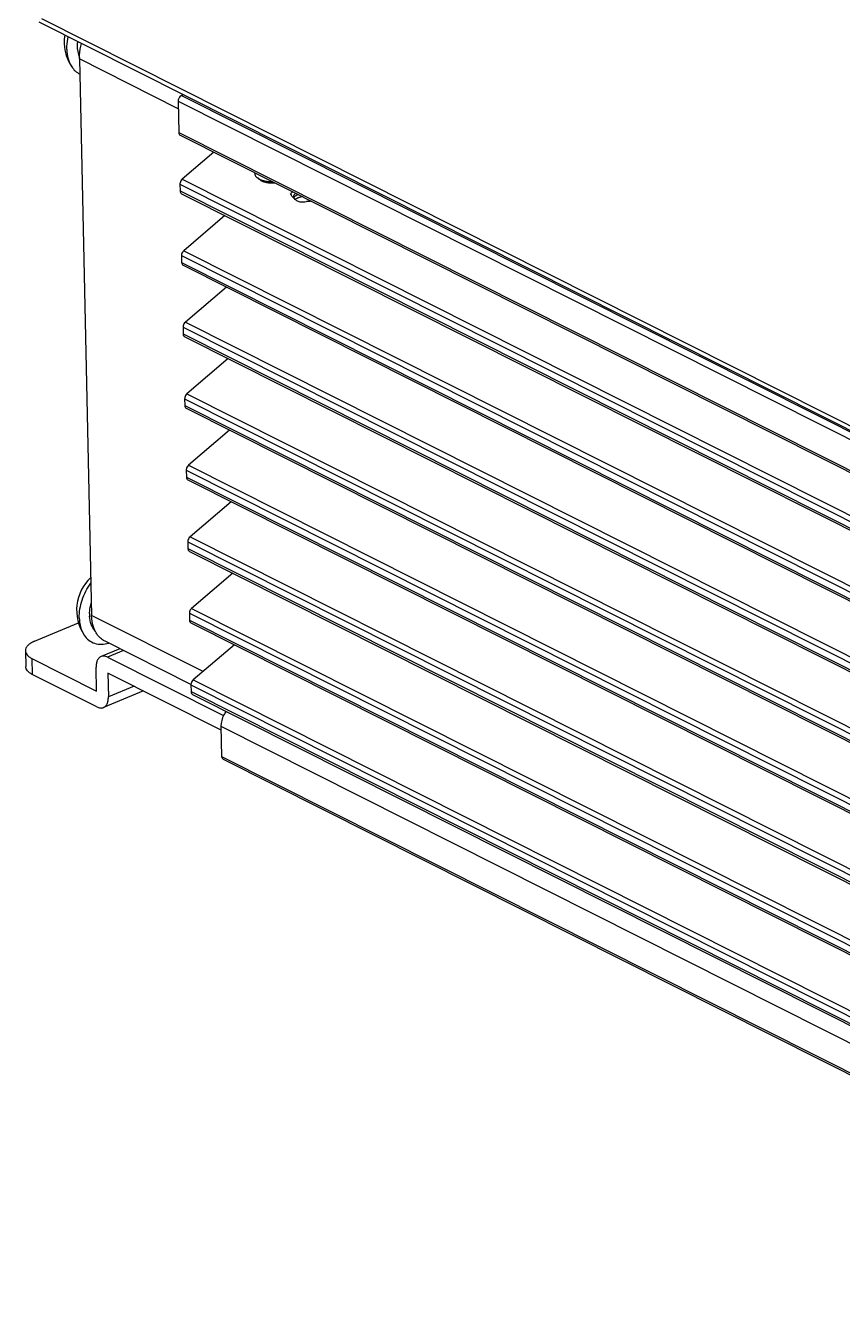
# Model space of a CAD drawing. Header units: millimetres. Extents: x -1493 to -686, y 1310 to 1867.
# Drawn here: x -852.3 to -797.4, y 1638.2 to 1723.3 of the extents above; entities that cross this region are included whole.
import ezdxf

# ---------------------------------------------------------------- set-up
doc = ezdxf.new("R2010")
doc.units = ezdxf.units.MM
doc.layers.get('0').update_dxf_attribs({"linetype": 'CONTINUOUS'})

msp = doc.modelspace()

# ---------------------------------------------------------------- linework, layer by layer
at = {"color": 7, "linetype": 'Continuous'}
for p, q in [((-771.094, 1683.052), (-851.349, 1723.472)), ((-851.195, 1723.703), (-771.685, 1683.658)), ((-848.648, 1720.994), (-847.831, 1683.607)), ((-842.004, 1717.648), (-848.648, 1720.994)), ((-842.016, 1718.166), (-841.969, 1716.045)), ((-842.016, 1718.166), (-770.954, 1682.376)), ((-841.782, 1718.548), (-841.667, 1718.596)), ((-841.782, 1718.548), (-770.72, 1682.758)), ((-841.969, 1716.045), (-770.907, 1680.255)), ((-841.878, 1715.871), (-770.816, 1680.081)), ((-839.617, 1714.732), (-841.742, 1712.918)), ((-836.862, 1713.345), (-836.86, 1713.272)), ((-836.476, 1712.844), (-836.686, 1712.997)), ((-841.894, 1712.587), (-841.884, 1712.127)), ((-841.894, 1712.587), (-770.832, 1676.797)), ((-841.742, 1712.918), (-770.68, 1677.128)), ((-841.884, 1712.127), (-770.822, 1676.337)), ((-841.787, 1711.943), (-770.725, 1676.153)), ((-838.87, 1710.474), (-841.637, 1708.111)), ((-841.637, 1708.111), (-770.575, 1672.321)), ((-841.789, 1707.78), (-841.779, 1707.32)), ((-841.789, 1707.78), (-770.727, 1671.99)), ((-841.779, 1707.32), (-770.717, 1671.53)), ((-841.682, 1707.136), (-770.62, 1671.346)), ((-838.765, 1705.667), (-841.532, 1703.304)), ((-841.683, 1702.973), (-841.673, 1702.514)), ((-841.683, 1702.973), (-770.621, 1667.183)), ((-841.532, 1703.304), (-770.47, 1667.514)), ((-841.673, 1702.514), (-770.611, 1666.724)), ((-841.577, 1702.329), (-770.515, 1666.539)), ((-838.66, 1700.86), (-841.427, 1698.497)), ((-841.578, 1698.166), (-841.568, 1697.707)), ((-841.578, 1698.166), (-770.516, 1662.376)), ((-841.568, 1697.707), (-770.506, 1661.917)), ((-841.427, 1698.497), (-770.365, 1662.707)), ((-841.472, 1697.522), (-770.41, 1661.732)), ((-838.555, 1696.053), (-841.322, 1693.69)), ((-841.322, 1693.69), (-770.26, 1657.9)), ((-841.473, 1693.359), (-841.463, 1692.9)), ((-841.473, 1693.359), (-770.411, 1657.569)), ((-841.463, 1692.9), (-770.401, 1657.11)), ((-841.367, 1692.715), (-770.305, 1656.925)), ((-838.449, 1691.246), (-841.216, 1688.883)), ((-841.368, 1688.552), (-841.358, 1688.093)), ((-841.368, 1688.552), (-770.306, 1652.762)), ((-841.216, 1688.883), (-770.154, 1653.093)), ((-841.358, 1688.093), (-770.296, 1652.303)), ((-841.262, 1687.908), (-770.2, 1652.118)), ((-838.344, 1686.439), (-841.111, 1684.076)), ((-841.111, 1684.076), (-770.049, 1648.286)), ((-840.343, 1679.836), (-847.831, 1683.607)), ((-841.263, 1683.745), (-841.253, 1683.286)), ((-841.263, 1683.745), (-770.201, 1647.955)), ((-841.253, 1683.286), (-770.191, 1647.496)), ((-851.664, 1681.866), (-848.709, 1683.094)), ((-841.157, 1683.101), (-770.095, 1647.311)), ((-841.157, 1678.962), (-846.922, 1681.865)), ((-838.239, 1681.632), (-841.006, 1679.269)), ((-852.279, 1681.23), (-852.255, 1680.162)), ((-851.834, 1680.707), (-851.811, 1679.639)), ((-851.834, 1680.707), (-847.491, 1678.52)), ((-845.922, 1681.362), (-847.197, 1680.833)), ((-845.681, 1681.241), (-846.76, 1680.793)), ((-846.76, 1680.793), (-838.97, 1676.869)), ((-847.491, 1678.52), (-847.527, 1680.122)), ((-847.468, 1677.452), (-851.811, 1679.639)), ((-846.737, 1679.724), (-846.702, 1678.122)), ((-839.132, 1675.894), (-846.737, 1679.724)), ((-841.006, 1679.269), (-769.944, 1643.479)), ((-844.353, 1678.524), (-847.031, 1677.412)), ((-844.978, 1678.838), (-846.702, 1678.122)), ((-841.158, 1678.938), (-770.096, 1643.148)), ((-841.158, 1678.938), (-841.148, 1678.479)), ((-841.148, 1678.479), (-770.086, 1642.689)), ((-841.051, 1678.294), (-769.989, 1642.504)), ((-839.137, 1676.153), (-768.075, 1640.363)), ((-839.137, 1676.153), (-839.093, 1674.124)), ((-839.093, 1674.124), (-768.031, 1638.334)), ((-839.002, 1673.949), (-767.94, 1638.159))]:
    msp.add_line(p, q, dxfattribs=at)
for centre, radius, start, end in [((-846.638, 1722.142), 3.031, 171.16372, 213.43214), ((-832.909, 1709.786), 2.67, 121.61619, 125.47765), ((-833.527, 1710.476), 1.261, 105.95497, 108.48974), ((-845.803, 1683.954), 3.031, 133.45133, 213.43214), ((-845.727, 1683.676), 2.236, 178.80943, 183.4717)]:
    msp.add_arc(centre, radius, start, end, dxfattribs=at)
for points, knots in [([(-849.492, 1721.629), (-849.493, 1721.698), (-849.489, 1721.987), (-849.446, 1722.275), (-849.395, 1722.488)], [0, 0, 0, 0, 0.241707, 1, 1, 1, 1]), ([(-849.492, 1721.629), (-849.487, 1721.416), (-849.435, 1721.011), (-849.273, 1720.632), (-849.167, 1720.472)], [0, 0, 0, 0, 0.526389, 1, 1, 1, 1]), ([(-848.778, 1722.177), (-848.79, 1722.082), (-848.817, 1721.719), (-848.756, 1721.346), (-848.648, 1721.099)], [0, 0, 0, 0, 0.26184, 1, 1, 1, 1]), ([(-848.648, 1720.994), (-848.65, 1721.079), (-848.643, 1721.433), (-848.582, 1721.784), (-848.511, 1722.043)], [0, 0, 0, 0, 0.240859, 1, 1, 1, 1]), ([(-849.167, 1720.472), (-849.099, 1720.368), (-848.939, 1720.179), (-848.734, 1720.039), (-848.626, 1719.986)], [0, 0, 0, 0, 0.509421, 1, 1, 1, 1]), ([(-841.782, 1718.548), (-841.816, 1718.534), (-841.944, 1718.446), (-842.018, 1718.283), (-842.016, 1718.166)], [0, 0, 0, 0, 0.235679, 1, 1, 1, 1]), ([(-841.969, 1716.045), (-841.968, 1716.009), (-841.956, 1715.939), (-841.906, 1715.885), (-841.878, 1715.871)], [0, 0, 0, 0, 0.540373, 1, 1, 1, 1]), ([(-836.86, 1713.272), (-836.86, 1713.248), (-836.851, 1713.197), (-836.815, 1713.124), (-836.759, 1713.056), (-836.712, 1713.016), (-836.686, 1712.997)], [0, 0, 0, 0, 0.218919, 0.451983, 0.710136, 1, 1, 1, 1]), ([(-836.686, 1712.997), (-836.677, 1712.99), (-836.638, 1712.963), (-836.596, 1712.94), (-836.564, 1712.923)], [0, 0, 0, 0, 0.2375, 1, 1, 1, 1]), ([(-841.742, 1712.918), (-841.813, 1712.857), (-841.88, 1712.74), (-841.894, 1712.617), (-841.894, 1712.587)], [0, 0, 0, 0, 0.756869, 1, 1, 1, 1]), ([(-836.564, 1712.923), (-836.505, 1712.894), (-836.375, 1712.843), (-836.163, 1712.789), (-835.929, 1712.757), (-835.768, 1712.751), (-835.685, 1712.752)], [0, 0, 0, 0, 0.218234, 0.462505, 0.725928, 1, 1, 1, 1]), ([(-835.496, 1712.657), (-835.591, 1712.648), (-835.778, 1712.643), (-836.047, 1712.672), (-836.252, 1712.727), (-836.39, 1712.788), (-836.45, 1712.824), (-836.476, 1712.844)], [0, 0, 0, 0, 0.280653, 0.552099, 0.79622, 0.903713, 1, 1, 1, 1]), ([(-841.884, 1712.127), (-841.883, 1712.089), (-841.869, 1712.015), (-841.817, 1711.958), (-841.787, 1711.943)], [0, 0, 0, 0, 0.53985, 1, 1, 1, 1]), ([(-834.211, 1711.612), (-834.231, 1711.627), (-834.304, 1711.688), (-834.364, 1711.765), (-834.399, 1711.826)], [0, 0, 0, 0, 0.259608, 1, 1, 1, 1]), ([(-834.247, 1711.841), (-834.252, 1711.834), (-834.267, 1711.805), (-834.275, 1711.771), (-834.274, 1711.747)], [0, 0, 0, 0, 0.266182, 1, 1, 1, 1]), ([(-834.252, 1711.668), (-834.249, 1711.675), (-834.234, 1711.702), (-834.213, 1711.726), (-834.196, 1711.742)], [0, 0, 0, 0, 0.232336, 1, 1, 1, 1]), ([(-834.118, 1711.962), (-834.132, 1711.954), (-834.181, 1711.92), (-834.226, 1711.878), (-834.247, 1711.841)], [0, 0, 0, 0, 0.284511, 1, 1, 1, 1]), ([(-834.211, 1711.612), (-834.197, 1711.592), (-834.127, 1711.514), (-834.033, 1711.461), (-833.958, 1711.433)], [0, 0, 0, 0, 0.233111, 1, 1, 1, 1]), ([(-834.196, 1711.742), (-834.188, 1711.75), (-834.154, 1711.78), (-834.116, 1711.805), (-834.085, 1711.822)], [0, 0, 0, 0, 0.22863, 1, 1, 1, 1]), ([(-834.008, 1711.641), (-834.023, 1711.634), (-834.075, 1711.61), (-834.126, 1711.58), (-834.159, 1711.554)], [0, 0, 0, 0, 0.272696, 1, 1, 1, 1]), ([(-834.085, 1711.822), (-834.075, 1711.827), (-834.032, 1711.849), (-833.988, 1711.867), (-833.953, 1711.88)], [0, 0, 0, 0, 0.23567, 1, 1, 1, 1]), ([(-833.958, 1711.433), (-833.918, 1711.419), (-833.735, 1711.371), (-833.542, 1711.381), (-833.399, 1711.406)], [0, 0, 0, 0, 0.227776, 1, 1, 1, 1]), ([(-833.661, 1711.733), (-833.679, 1711.73), (-833.751, 1711.719), (-833.822, 1711.703), (-833.873, 1711.688)], [0, 0, 0, 0, 0.260677, 1, 1, 1, 1]), ([(-833.081, 1711.44), (-833.107, 1711.435), (-833.213, 1711.418), (-833.32, 1711.409), (-833.399, 1711.406)], [0, 0, 0, 0, 0.254457, 1, 1, 1, 1]), ([(-841.637, 1708.111), (-841.708, 1708.05), (-841.775, 1707.933), (-841.789, 1707.81), (-841.789, 1707.78)], [0, 0, 0, 0, 0.756869, 1, 1, 1, 1]), ([(-841.779, 1707.32), (-841.778, 1707.282), (-841.764, 1707.208), (-841.712, 1707.151), (-841.682, 1707.136)], [0, 0, 0, 0, 0.53985, 1, 1, 1, 1]), ([(-841.532, 1703.304), (-841.603, 1703.243), (-841.67, 1703.126), (-841.684, 1703.003), (-841.683, 1702.973)], [0, 0, 0, 0, 0.756869, 1, 1, 1, 1]), ([(-841.673, 1702.514), (-841.673, 1702.475), (-841.659, 1702.401), (-841.607, 1702.344), (-841.577, 1702.329)], [0, 0, 0, 0, 0.53985, 1, 1, 1, 1]), ([(-841.427, 1698.497), (-841.498, 1698.436), (-841.565, 1698.319), (-841.579, 1698.196), (-841.578, 1698.166)], [0, 0, 0, 0, 0.756869, 1, 1, 1, 1]), ([(-841.568, 1697.707), (-841.567, 1697.668), (-841.554, 1697.594), (-841.502, 1697.537), (-841.472, 1697.522)], [0, 0, 0, 0, 0.53985, 1, 1, 1, 1]), ([(-841.322, 1693.69), (-841.393, 1693.629), (-841.46, 1693.512), (-841.474, 1693.389), (-841.473, 1693.359)], [0, 0, 0, 0, 0.756869, 1, 1, 1, 1]), ([(-841.463, 1692.9), (-841.462, 1692.861), (-841.449, 1692.787), (-841.396, 1692.73), (-841.367, 1692.715)], [0, 0, 0, 0, 0.53985, 1, 1, 1, 1]), ([(-841.216, 1688.883), (-841.288, 1688.823), (-841.355, 1688.705), (-841.369, 1688.582), (-841.368, 1688.552)], [0, 0, 0, 0, 0.756869, 1, 1, 1, 1]), ([(-841.358, 1688.093), (-841.357, 1688.054), (-841.344, 1687.98), (-841.291, 1687.923), (-841.262, 1687.908)], [0, 0, 0, 0, 0.53985, 1, 1, 1, 1]), ([(-848.657, 1683.44), (-848.666, 1683.843), (-848.517, 1684.676), (-848.13, 1685.423), (-847.878, 1685.765)], [0, 0, 0, 0, 0.487166, 1, 1, 1, 1]), ([(-847.963, 1683.723), (-847.962, 1683.78), (-847.948, 1684.015), (-847.901, 1684.247), (-847.85, 1684.417)], [0, 0, 0, 0, 0.245023, 1, 1, 1, 1]), ([(-841.111, 1684.076), (-841.182, 1684.016), (-841.25, 1683.898), (-841.264, 1683.775), (-841.263, 1683.745)], [0, 0, 0, 0, 0.756869, 1, 1, 1, 1]), ([(-848.657, 1683.44), (-848.652, 1683.227), (-848.6, 1682.822), (-848.438, 1682.443), (-848.332, 1682.284)], [0, 0, 0, 0, 0.526389, 1, 1, 1, 1]), ([(-847.586, 1682.546), (-847.7, 1682.679), (-847.88, 1683), (-847.948, 1683.357), (-847.959, 1683.541)], [0, 0, 0, 0, 0.487821, 1, 1, 1, 1]), ([(-847.301, 1682.146), (-847.473, 1682.323), (-847.744, 1682.796), (-847.824, 1683.326), (-847.831, 1683.607)], [0, 0, 0, 0, 0.46709, 1, 1, 1, 1]), ([(-841.253, 1683.286), (-841.252, 1683.247), (-841.238, 1683.173), (-841.186, 1683.116), (-841.157, 1683.101)], [0, 0, 0, 0, 0.53985, 1, 1, 1, 1]), ([(-851.664, 1681.866), (-851.754, 1681.829), (-851.918, 1681.747), (-852.119, 1681.594), (-852.249, 1681.421), (-852.28, 1681.29), (-852.279, 1681.23)], [0, 0, 0, 0, 0.316148, 0.584119, 0.806764, 1, 1, 1, 1]), ([(-848.332, 1682.284), (-848.247, 1682.154), (-848.04, 1681.923), (-847.627, 1681.702), (-847.154, 1681.636), (-846.835, 1681.692), (-846.676, 1681.74)], [0, 0, 0, 0, 0.24833, 0.488005, 0.73429, 1, 1, 1, 1]), ([(-846.922, 1681.865), (-846.957, 1681.883), (-847.095, 1681.96), (-847.219, 1682.061), (-847.301, 1682.146)], [0, 0, 0, 0, 0.248022, 1, 1, 1, 1]), ([(-852.279, 1681.23), (-852.278, 1681.181), (-852.254, 1681.078), (-852.161, 1680.937), (-852.017, 1680.809), (-851.899, 1680.74), (-851.834, 1680.707)], [0, 0, 0, 0, 0.20473, 0.431459, 0.69473, 1, 1, 1, 1]), ([(-847.197, 1680.833), (-847.25, 1680.811), (-847.352, 1680.739), (-847.458, 1680.573), (-847.519, 1680.361), (-847.528, 1680.205), (-847.527, 1680.122)], [0, 0, 0, 0, 0.207941, 0.437489, 0.700962, 1, 1, 1, 1]), ([(-846.76, 1680.793), (-846.832, 1680.829), (-846.977, 1680.878), (-847.133, 1680.859), (-847.197, 1680.833)], [0, 0, 0, 0, 0.533696, 1, 1, 1, 1]), ([(-851.811, 1679.639), (-851.876, 1679.672), (-851.994, 1679.741), (-852.137, 1679.869), (-852.23, 1680.01), (-852.254, 1680.113), (-852.255, 1680.162)], [0, 0, 0, 0, 0.30527, 0.568541, 0.79527, 1, 1, 1, 1]), ([(-841.006, 1679.269), (-841.077, 1679.209), (-841.145, 1679.091), (-841.159, 1678.968), (-841.158, 1678.938)], [0, 0, 0, 0, 0.756869, 1, 1, 1, 1]), ([(-847.031, 1677.412), (-846.978, 1677.434), (-846.876, 1677.505), (-846.77, 1677.672), (-846.71, 1677.884), (-846.7, 1678.04), (-846.702, 1678.122)], [0, 0, 0, 0, 0.207941, 0.437489, 0.700962, 1, 1, 1, 1]), ([(-841.148, 1678.479), (-841.147, 1678.44), (-841.133, 1678.366), (-841.081, 1678.309), (-841.052, 1678.294)], [0, 0, 0, 0, 0.53985, 1, 1, 1, 1]), ([(-847.468, 1677.452), (-847.397, 1677.416), (-847.251, 1677.366), (-847.096, 1677.385), (-847.031, 1677.412)], [0, 0, 0, 0, 0.533696, 1, 1, 1, 1]), ([(-838.795, 1677.158), (-838.85, 1677.084), (-839.041, 1676.783), (-839.143, 1676.418), (-839.137, 1676.153)], [0, 0, 0, 0, 0.257347, 1, 1, 1, 1]), ([(-839.093, 1674.124), (-839.092, 1674.087), (-839.079, 1674.017), (-839.03, 1673.963), (-839.002, 1673.949)], [0, 0, 0, 0, 0.540373, 1, 1, 1, 1])]:
    msp.add_open_spline(points, degree=3, knots=knots, dxfattribs=at)
for points in [[(-834.399, 1711.826), (-834.424, 1711.868), (-834.443, 1711.913), (-834.459, 1711.96)], [(-834.274, 1711.747), (-834.274, 1711.72), (-834.265, 1711.692), (-834.252, 1711.668)], [(-834.252, 1711.668), (-834.244, 1711.655), (-834.235, 1711.642), (-834.226, 1711.63)], [(-834.226, 1711.63), (-834.218, 1711.622), (-834.211, 1711.613), (-834.202, 1711.606)], [(-833.927, 1711.671), (-833.954, 1711.662), (-833.981, 1711.652), (-834.008, 1711.641)]]:
    msp.add_open_spline(points, degree=3, dxfattribs=at)

doc.saveas('drawing.dxf')
